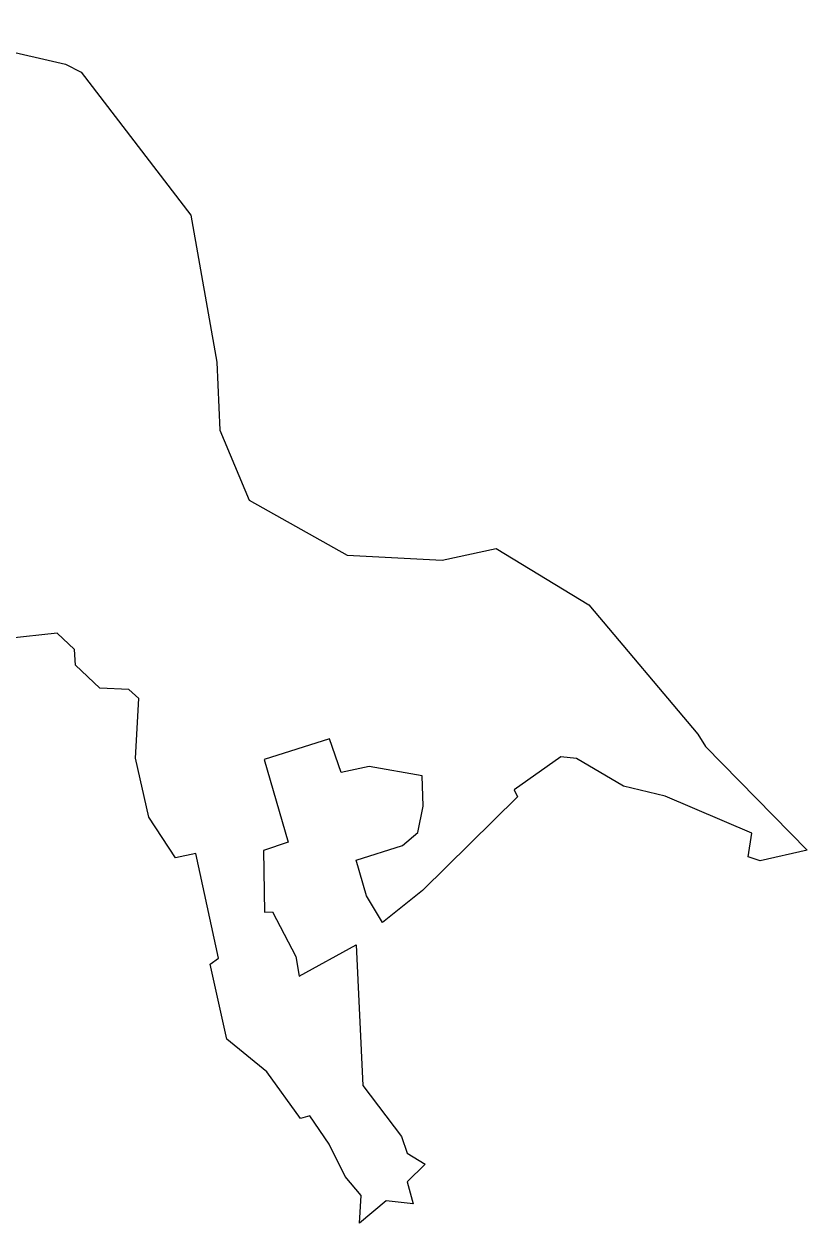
# Model space of a CAD drawing. Header units: metres. Extents: x 258469 to 261959, y 2180031 to 2183133.
# Drawn here: x 260215 to 261959, y 2180031 to 2182703 of the extents above; entities that cross this region are included whole.
import ezdxf

# ---------------------------------------------------------------- set-up
doc = ezdxf.new("R2010")
doc.units = ezdxf.units.M
doc.layers.add('village', color=3, linetype='Continuous')

msp = doc.modelspace()

# ---------------------------------------------------------------- linework, layer by layer
at = {"layer": 'village', "color": 3}
for p, q in [((259918.8, 2182703.4), (260307.7, 2182613.8)), ((260307.7, 2182613.8), (260342.7, 2182596.1)), ((260342.7, 2182596.1), (260587.2, 2182277.1)), ((260587.2, 2182277.1), (260644.6, 2181950)), ((260644.6, 2181950), (260651.4, 2181798)), ((260651.4, 2181798), (260717.1, 2181642.2)), ((260717.1, 2181642.2), (260934.8, 2181519.8)), ((260934.8, 2181519.8), (261147, 2181508.9)), ((261147, 2181508.9), (261267.3, 2181534.3)), ((261267.3, 2181534.3), (261473.2, 2181409.3)), ((261473.2, 2181409.3), (261716.1, 2181121.1)), ((260289, 2181345.6), (260180.3, 2181333.8)), ((260327.5, 2181309.2), (260289, 2181345.6)), ((260329.6, 2181274.3), (260327.5, 2181309.2)), ((260383.9, 2181223.1), (260329.6, 2181274.3)), ((260449.1, 2181220.2), (260383.9, 2181223.1)), ((260471.1, 2181200.6), (260449.1, 2181220.2)), ((260463.8, 2181067.6), (260471.1, 2181200.6)), ((261716.1, 2181121.1), (261733.2, 2181093)), ((260895.4, 2181110.8), (260750.5, 2181064.5)), ((260921.7, 2181035.2), (260895.4, 2181110.8)), ((261733.2, 2181093), (261959.4, 2180862)), ((260493, 2180936.2), (260463.8, 2181067.6)), ((260750.5, 2181064.5), (260803.9, 2180880.5)), ((261410.9, 2181070), (261307.4, 2180996.5)), ((261445.6, 2181066.7), (261410.9, 2181070)), ((261551, 2181005.2), (261445.6, 2181066.7)), ((260983.8, 2181048.7), (260921.7, 2181035.2)), ((261102.3, 2181027.8), (260983.8, 2181048.7)), ((261104.2, 2180960.3), (261102.3, 2181027.8)), ((261307.4, 2180996.5), (261314.3, 2180981.5)), ((261643.2, 2180982.7), (261551, 2181005.2)), ((261836.7, 2180900.2), (261643.2, 2180982.7)), ((261092.5, 2180902), (261104.2, 2180960.3)), ((261314.3, 2180981.5), (261102.8, 2180772.1)), ((260553, 2180844.9), (260493, 2180936.2)), ((261058.5, 2180872.7), (261092.5, 2180902)), ((260803.9, 2180880.5), (260748.4, 2180861.7)), ((261828.3, 2180847.7), (261836.7, 2180900.2)), ((260598.1, 2180854.6), (260553, 2180844.9)), ((260648.6, 2180622), (260598.1, 2180854.6)), ((260748.4, 2180861.7), (260750.8, 2180724.1)), ((260955.2, 2180840.1), (261058.5, 2180872.7)), ((261959.4, 2180862), (261855.4, 2180838.7)), ((260977.9, 2180760.8), (260955.2, 2180840.1)), ((261855.4, 2180838.7), (261828.3, 2180847.7)), ((261102.8, 2180772.1), (261013.7, 2180701.4)), ((261013.7, 2180701.4), (260977.9, 2180760.8)), ((260750.8, 2180724.1), (260768.9, 2180725.1)), ((260768.9, 2180725.1), (260820.7, 2180625.4)), ((260828.1, 2180581.7), (260955, 2180651.3)), ((260955, 2180651.3), (260970.2, 2180337.8)), ((260630.1, 2180608.5), (260648.6, 2180622)), ((260666.7, 2180441.4), (260630.1, 2180608.5)), ((260820.7, 2180625.4), (260828.1, 2180581.7)), ((260755.9, 2180368.3), (260666.7, 2180441.4)), ((260830.9, 2180264.5), (260755.9, 2180368.3)), ((260970.2, 2180337.8), (261055.9, 2180224.3)), ((260851.9, 2180270.7), (260830.9, 2180264.5)), ((260894.9, 2180206.9), (260851.9, 2180270.7)), ((261055.9, 2180224.3), (261069.1, 2180187.4)), ((260930.6, 2180134.9), (260894.9, 2180206.9)), ((261069.1, 2180187.4), (261109.2, 2180162.3)), ((261109.2, 2180162.3), (261068.8, 2180123)), ((260966.3, 2180092.9), (260930.6, 2180134.9)), ((261068.8, 2180123), (261081.8, 2180074.1)), ((260962.9, 2180031.5), (260966.3, 2180092.9)), ((261022.1, 2180080.9), (260962.9, 2180031.5)), ((261081.8, 2180074.1), (261022.1, 2180080.9))]:
    msp.add_line(p, q, dxfattribs=at)

doc.saveas('drawing.dxf')
